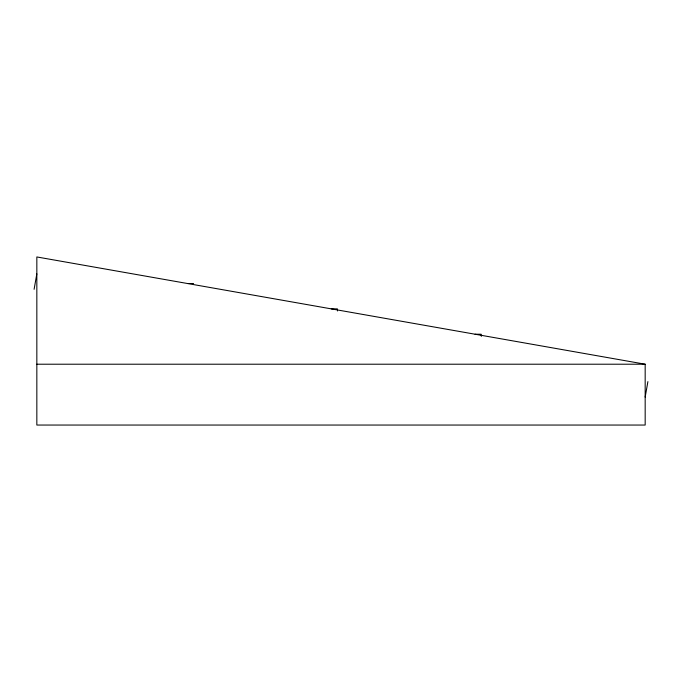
<?xml version="1.0" encoding="UTF-8"?>
<svg xmlns="http://www.w3.org/2000/svg" width="682" height="682" viewBox="0 0 682 682"><rect width="100%" height="100%" fill="white"/><g stroke="black" fill="none" stroke-linecap="round" stroke-linejoin="round"><path stroke-width="1.02" d="M34.1 289.321L36.828 273.857M645.172 397.069L647.9 381.613M187.49 283.516L193.577 283.516M331.273 308.869L337.36 308.869L337.547 310.983M475.056 334.223L481.142 334.223L481.33 336.337M36.837 364.214L645.172 364.214L645.172 425.048L36.837 425.048L36.837 256.952L645.172 364.214"/></g></svg>
